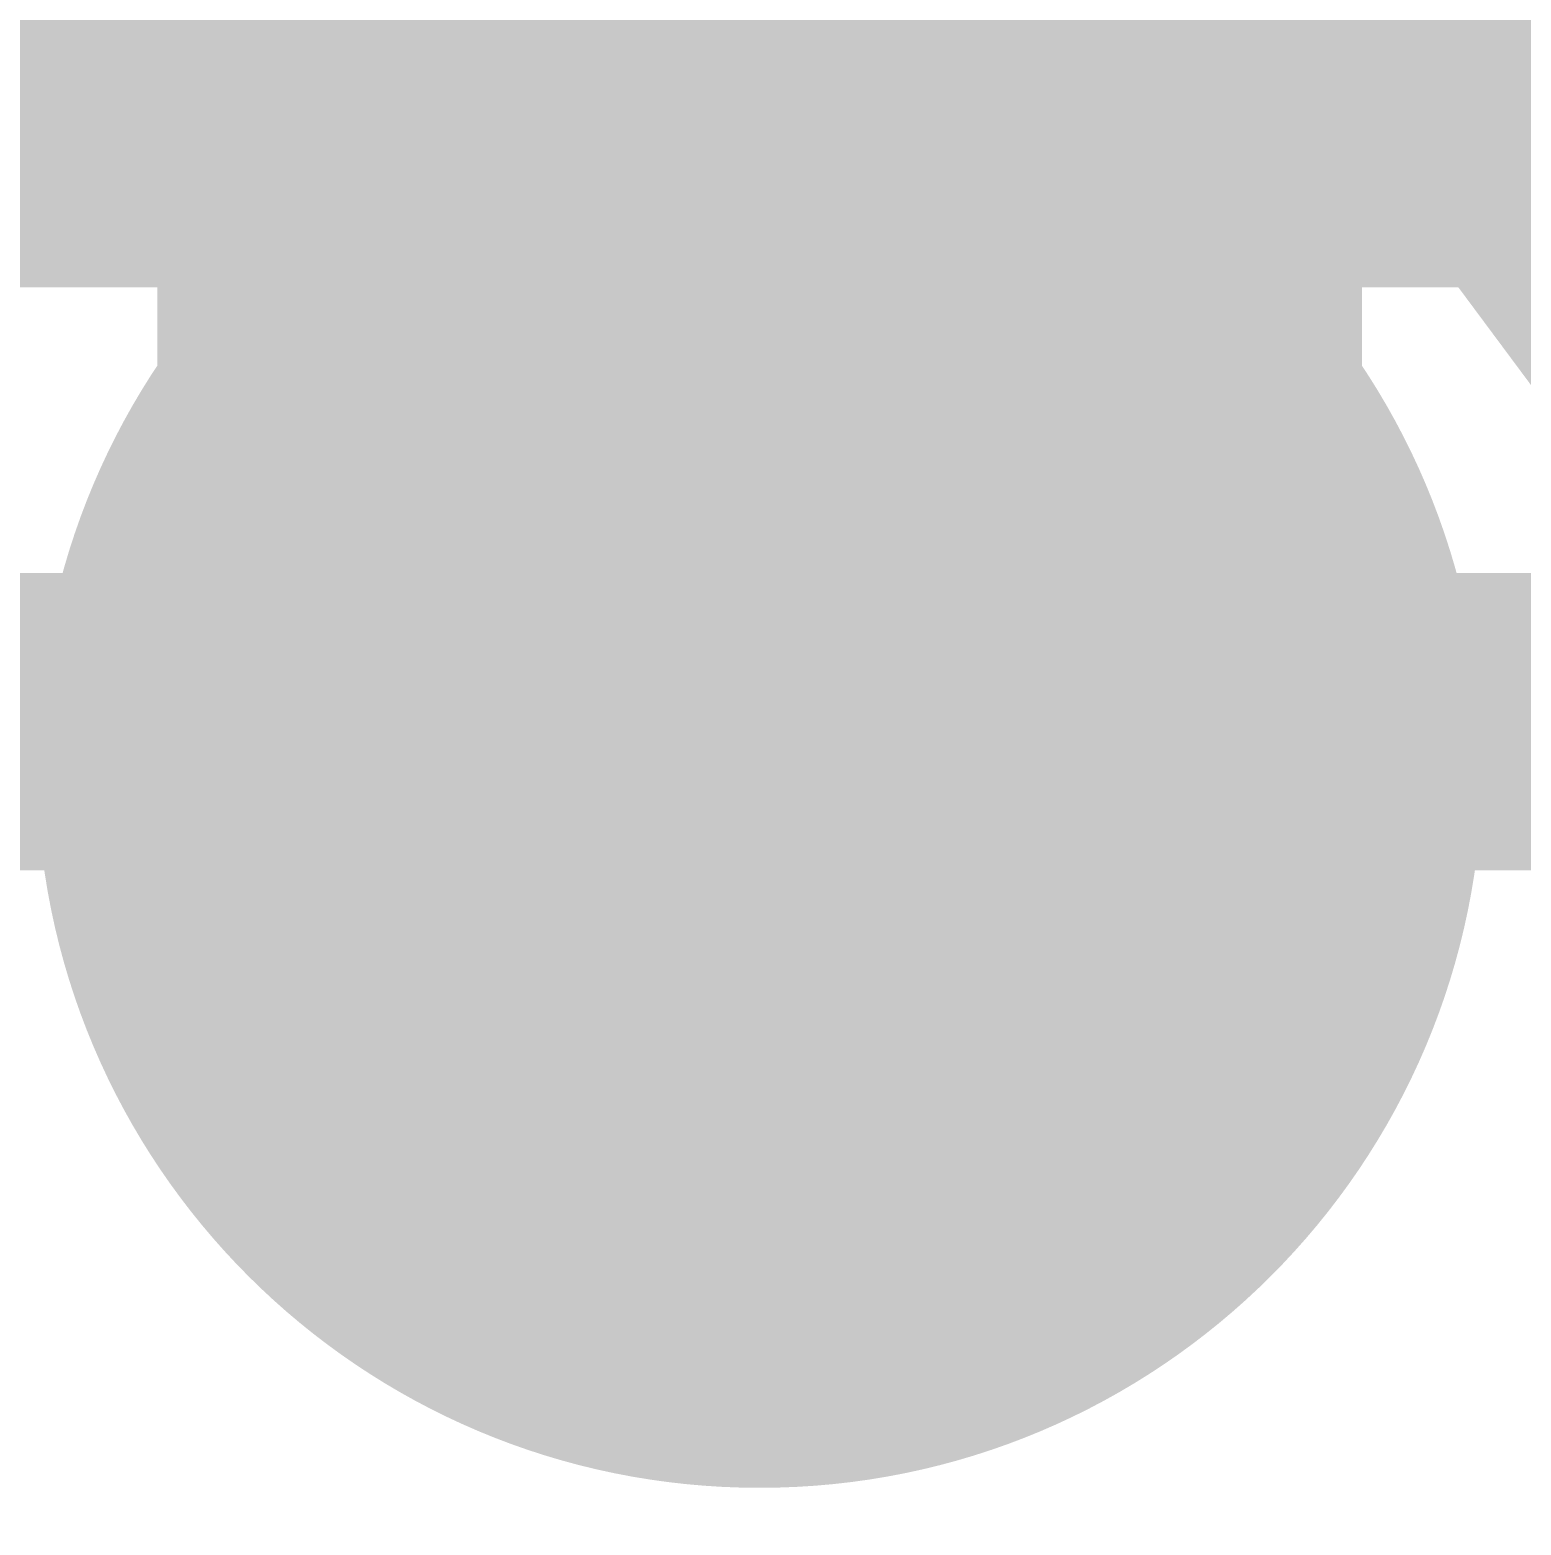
# Model space of a CAD drawing. Header units: inches. Extents: x -3 to 191, y -18 to 93.
# Drawn here: x 120.947 to 121.566, y 54.328 to 54.948 of the extents above; entities that cross this region are included whole.
import ezdxf

# ---------------------------------------------------------------- set-up
doc = ezdxf.new("R2010")
doc.units = ezdxf.units.IN
for name, color, linetype in [('Bottom Layer', 5, 'Continuous'), ('GND 1', 90, 'Continuous'), ('GND 2', 156, 'Continuous'), ('Mechanical 13', 56, 'Continuous'), ('PWR', 16, 'Continuous'), ('Signal L4', 76, 'Continuous'), ('Top Layer', 1, 'Continuous'), ('Top Paste', 8, 'Continuous'), ('Top Solder', 216, 'Continuous'), ('Via Holes', 16, 'Continuous')]:
    doc.layers.add(name, color=color, linetype=linetype)
doc.styles.add('Arial', font='', dxfattribs={"height": 0.2})
doc.styles.get('Arial').set_extended_font_data('Arial')

# ---------------------------------------------------------------- blocks, each defined once
blk = doc.blocks.new('CAP_0805_397')
at = {"layer": 'Top Layer'}
h = blk.add_hatch(color=1, dxfattribs=at)
edge = h.paths.add_edge_path()
edge.add_arc((-1.66799895, 0.67499865), 0.17500092, 90, 180)
edge.add_line((-1.84299987, 0.67499865), (-1.84299987, -0.67499865))
edge.add_arc((-1.66799895, -0.67499865), 0.17500092, 180, 270)
edge.add_line((-1.66799895, -0.84999957), (-0.6180010500000002, -0.84999957))
edge.add_arc((-0.61800105, -0.67499865), 0.17500092, 270, 360)
edge.add_line((-0.44300013, -0.67499865), (-0.44300013, 0.67499865))
edge.add_arc((-0.61800105, 0.67499865), 0.17500092, 0, 90)
edge.add_line((-0.61800105, 0.84999957), (-1.66799895, 0.84999957))
at = {"layer": 'Top Paste'}
h = blk.add_hatch(color=8, dxfattribs=at)
edge = h.paths.add_edge_path()
edge.add_arc((-1.66799895, 0.67499865), 0.17500092, 90, 180)
edge.add_line((-1.84299987, 0.67499865), (-1.84299987, -0.67499865))
edge.add_arc((-1.66799895, -0.67499865), 0.17500092, 180, 270)
edge.add_line((-1.66799895, -0.84999957), (-0.6180010500000002, -0.84999957))
edge.add_arc((-0.61800105, -0.67499865), 0.17500092, 270, 360)
edge.add_line((-0.44300013, -0.67499865), (-0.44300013, 0.67499865))
edge.add_arc((-0.61800105, 0.67499865), 0.17500092, 0, 90)
edge.add_line((-0.61800105, 0.84999957), (-1.66799895, 0.84999957))
at = {"layer": 'Top Solder'}
h = blk.add_hatch(color=216, dxfattribs=at)
edge = h.paths.add_edge_path()
edge.add_arc((-1.66799895, 0.67499865), 0.2766009199999999, 90, 180)
edge.add_line((-1.94459987, 0.67499865), (-1.94459987, -0.67499865))
edge.add_arc((-1.66799895, -0.67499865), 0.2766009199999999, 180, 270)
edge.add_line((-1.66799895, -0.95159957), (-0.6180010500000002, -0.95159957))
edge.add_arc((-0.61800105, -0.67499865), 0.2766009199999999, 270, 360)
edge.add_line((-0.34140013, -0.67499865), (-0.34140013, 0.67499865))
edge.add_arc((-0.61800105, 0.67499865), 0.2766009199999999, 0, 90)
edge.add_line((-0.61800105, 0.95159957), (-1.66799895, 0.95159957))
at = {"layer": 'Mechanical 13', "style": 'Arial'}
blk.add_text('C131', height=1.00000054, dxfattribs=at).set_placement((-1.58282132, -0.49983898))

msp = doc.modelspace()

# ---------------------------------------------------------------- hatches: boundary and pattern name
at = {"layer": 'Bottom Layer'}
h = msp.add_hatch(color=5, dxfattribs=at)
edge = h.paths.add_edge_path()
edge.add_arc((121.2499988, 54.64299714), 0.2999994, 0, 360)
at = {"layer": 'GND 1'}
h = msp.add_hatch(color=90, dxfattribs=at)
edge = h.paths.add_edge_path()
edge.add_arc((121.2499988, 54.64299714), 0.2999994, 0, 360)
at = {"layer": 'GND 2'}
h = msp.add_hatch(color=156, dxfattribs=at)
edge = h.paths.add_edge_path()
edge.add_arc((121.2499988, 54.64299714), 0.2999994, 0, 360)
at = {"layer": 'PWR'}
h = msp.add_hatch(color=16, dxfattribs=at)
edge = h.paths.add_edge_path()
edge.add_arc((121.2499988, 54.64299714), 0.2999994, 0, 360)
at = {"layer": 'Signal L4'}
h = msp.add_hatch(color=76, dxfattribs=at)
edge = h.paths.add_edge_path()
edge.add_arc((121.2499988, 54.64299714), 0.2999994, 0, 360)
at = {"layer": 'Top Layer'}
h = msp.add_hatch(color=1, dxfattribs=at)
edge = h.paths.add_edge_path()
edge.add_arc((121.2499988, 54.64299714), 0.2999994, 0, 360)
at = {"layer": 'Via Holes'}
h = msp.add_hatch(color=7, dxfattribs=at)
edge = h.paths.add_edge_path()
edge.add_arc((121.2499988, 54.64299714), 0.1499997, 0, 360)

# ---------------------------------------------------------------- linework, layer by layer
at = {"layer": 'Top Layer'}
for points in [[(121.25000388, 54.64300221999999, 0.499999, 0.499999, 0), (121.25000388, 55.6429926, 0.499999, 0.499999, 0)], [(121.2499988, 54.64299714, 0.499999, 0.499999, 0), (121.25000388, 54.64300221999999, 0.499999, 0.499999, 0)]]:
    msp.add_lwpolyline(points, format="xyseb", dxfattribs=at)
for points in [[(121.12500032, 54.64299714, 0.2499995, 0.2499995, 1), (121.37499728, 54.64299714, 0.2499995, 0.2499995, 1)], [(121.1250054, 54.64300221999999, 0.2499995, 0.2499995, 1), (121.37500236, 54.64300221999999, 0.2499995, 0.2499995, 1)], [(121.1250054, 54.64300221999999, 0.2499995, 0.2499995, 1), (121.37500236, 54.64300221999999, 0.2499995, 0.2499995, 1)]]:
    msp.add_lwpolyline(points, format="xyseb", close=True, dxfattribs=at)

# ---------------------------------------------------------------- block references
at = {"rotation": 270}
msp.add_blockref('CAP_0805_397', (121.25000896, 54.49999767999999), dxfattribs=at)

doc.saveas('drawing.dxf')
